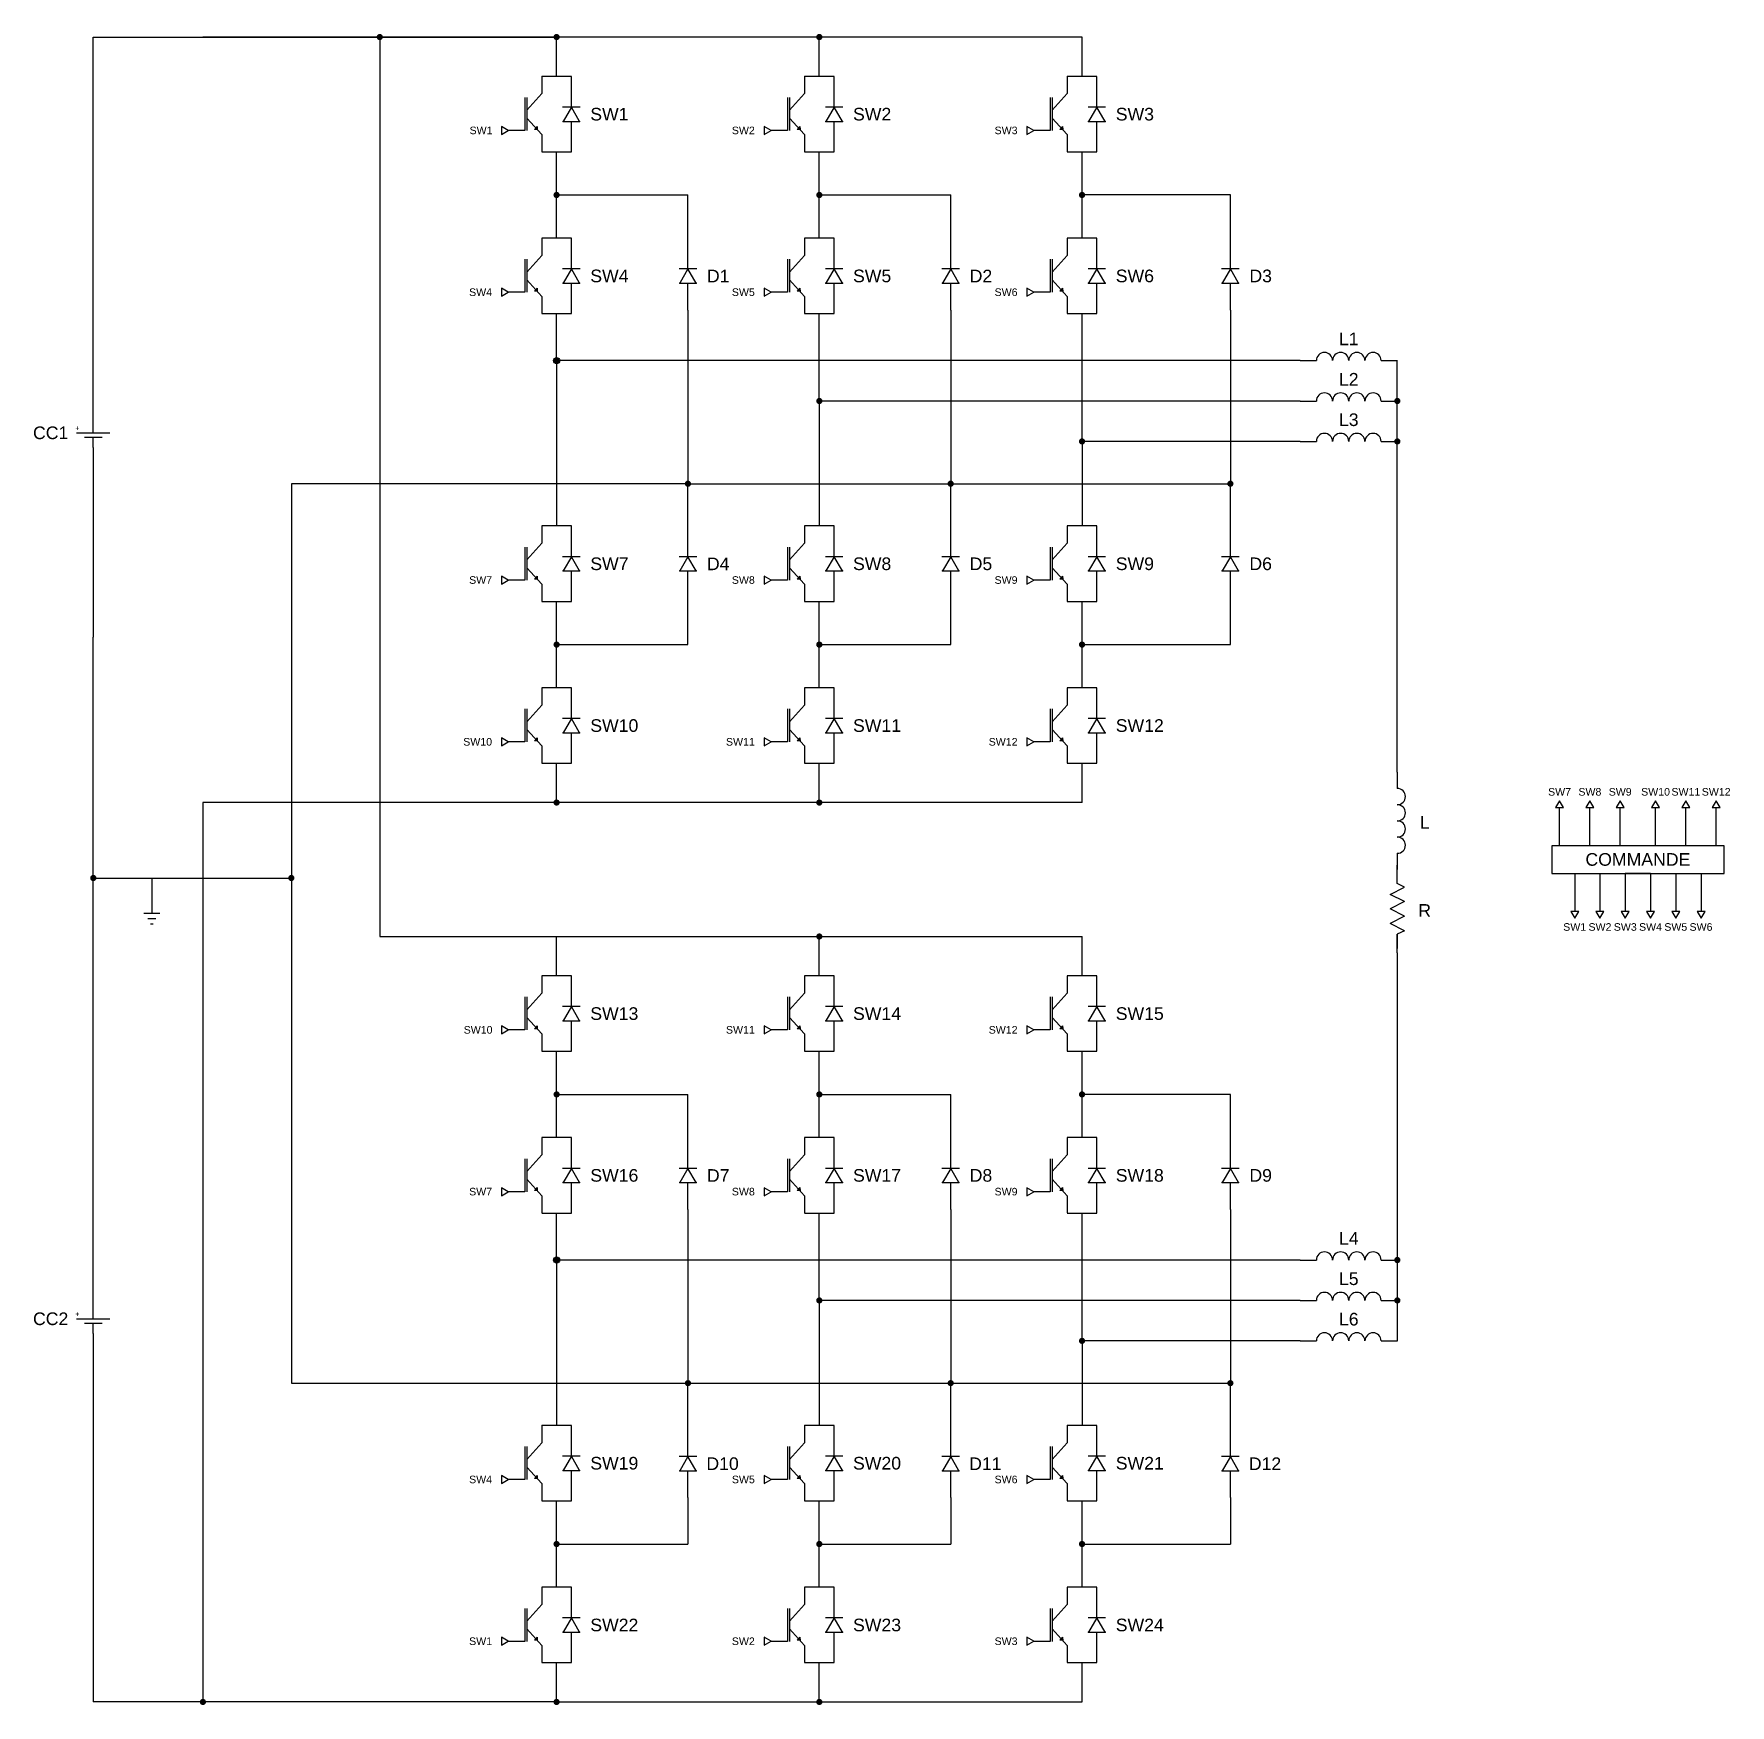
# Model space of a CAD drawing. Header units: millimetres. Extents: x 2308 to 2644, y 998 to 1328.
import ezdxf

# ---------------------------------------------------------------- set-up
doc = ezdxf.new("R2010")
doc.units = ezdxf.units.MM
doc.layers.add('Sequence1', color=7, linetype='Continuous')
doc.styles.get("Standard").update_dxf_attribs({"font": 'arial.ttf'})

# ---------------------------------------------------------------- blocks, each defined once
blk = doc.blocks.new('Inductance')
for p, q in [((0.214, 0), (0.393, 0)), ((1.107, 0), (1.286, 0))]:
    blk.add_line(p, q)
for centre in [(0.482, 0), (0.661, 0), (0.839, 0), (1.018, 0)]:
    blk.add_arc(centre, 0.0893, 0, 180)
blk = doc.blocks.new('Transistor IGBT')
h = blk.add_hatch(color=256)
h.dxf.hatch_style = 1
h.paths.add_polyline_path([(-0.267, 0.114), (-0.281, 0.101), (-0.266, 0.083)])
h.paths.add_polyline_path([(-0.281, 0.101), (-0.298, 0.085), (-0.266, 0.083)])
for p, q in [((-0.217, 0.611), (-0.217, 0.439)), ((-0.403, 0.401), (-0.403, 0.074)), ((-0.381, 0.274), (-0.217, 0.439)), ((-0.381, 0.401), (-0.381, 0.074)), ((-0.217, 0.034), (-0.381, 0.197)), ((-0.403, 0.074), (-0.582, 0.074)), ((-0.298, 0.085), (-0.267, 0.114)), ((-0.266, 0.083), (-0.298, 0.085)), ((-0.267, 0.114), (-0.266, 0.083)), ((-0.217, 0.034), (-0.217, -0.137))]:
    blk.add_line(p, q)
blk = doc.blocks.new('Diode')
for p, q in [((0, 0), (0.294, 0)), ((0.294, 0.09), (0.294, -0.09)), ((0.45, 0), (0.294, 0.09)), ((0.294, -0.09), (0.45, 0)), ((0.45, 0), (0.45, 0.096)), ((0.45, -0.096), (0.45, 0)), ((0.45, 0), (0.75, 0))]:
    blk.add_line(p, q)
for p in [(0.294, 0.09), (0.45, 0), (0.294, -0.09)]:
    blk.add_point(p)
blk = doc.blocks.new('Résistance')
for p, q in [((0, 0), (0.158, 0)), ((0.158, 0), (0.037, 0)), ((0.189, -0.062), (0.158, 0)), ((0.189, -0.062), (0.25, 0.062)), ((0.314, -0.062), (0.25, 0.062)), ((0.314, -0.062), (0.375, 0.061)), ((0.438, -0.062), (0.375, 0.061)), ((0.438, -0.062), (0.5, 0.062)), ((0.5, 0.062), (0.561, -0.062)), ((0.561, -0.062), (0.593, 0)), ((0.593, 0), (0.712, 0)), ((0.593, 0), (0.75, 0))]:
    blk.add_line(p, q)
blk = doc.blocks.new('MALT')
for p, q in [((-0.1125, -0.4125), (0.1125, -0.4125)), ((-0.05625, -0.4875), (0.05625, -0.4875)), ((-0.01875, -0.5625), (0.01875, -0.5625))]:
    blk.add_line(p, q)

msp = doc.modelspace()

# ---------------------------------------------------------------- hatches: boundary and pattern name
h = msp.add_hatch(color=256)
h.dxf.hatch_style = 1
h.paths.add_polyline_path([(2376.33, 1328.49, 0.414214), (2375.71, 1327.87), (2376.33, 1327.87)])
h.paths.add_polyline_path([(2376.33, 1327.87), (2375.71, 1327.87, 0.414214), (2376.33, 1327.25)])
h.paths.add_polyline_path([(2376.95, 1327.87, 0.414214), (2376.33, 1328.49), (2376.33, 1327.87), (2376.33, 1327.25, 0.414214)])
h = msp.add_hatch(color=256)
h.dxf.hatch_style = 1
h.paths.add_polyline_path([(2411.33, 1328.49, 0.414214), (2410.71, 1327.87), (2411.33, 1327.87)])
h.paths.add_polyline_path([(2411.33, 1327.87), (2410.71, 1327.87, 0.414214), (2411.33, 1327.25)])
h.paths.add_polyline_path([(2411.95, 1327.87, 0.414214), (2411.33, 1328.49), (2411.33, 1327.87), (2411.33, 1327.25, 0.414214)])
h = msp.add_hatch(color=256)
h.dxf.hatch_style = 1
h.paths.add_polyline_path([(2463.33, 1328.49, 0.414214), (2462.71, 1327.87), (2463.33, 1327.87)])
h.paths.add_polyline_path([(2463.33, 1327.87), (2462.71, 1327.87, 0.414214), (2463.33, 1327.25)])
h.paths.add_polyline_path([(2463.95, 1327.87, 0.414214), (2463.33, 1328.49), (2463.33, 1327.87), (2463.33, 1327.25, 0.414214)])
h = msp.add_hatch(color=256)
h.dxf.hatch_style = 1
h.paths.add_polyline_path([(2411.33, 1297.23, 0.414214), (2410.71, 1296.61), (2411.33, 1296.61)])
h.paths.add_polyline_path([(2411.33, 1296.61), (2410.71, 1296.61, 0.414214), (2411.33, 1295.99)])
h.paths.add_polyline_path([(2411.95, 1296.61, 0.414214), (2411.33, 1297.23), (2411.33, 1296.61), (2411.33, 1295.99, 0.414214)])
h = msp.add_hatch(color=256)
h.dxf.hatch_style = 1
h.paths.add_polyline_path([(2463.33, 1297.23, 0.414214), (2462.71, 1296.61), (2463.33, 1296.61)])
h.paths.add_polyline_path([(2463.33, 1296.61), (2462.71, 1296.61, 0.414214), (2463.33, 1295.99)])
h.paths.add_polyline_path([(2463.95, 1296.61, 0.414214), (2463.33, 1297.23), (2463.33, 1296.61), (2463.33, 1295.99, 0.414214)])
h = msp.add_hatch(color=256)
h.dxf.hatch_style = 1
h.paths.add_polyline_path([(2515.33, 1297.23, 0.414214), (2514.71, 1296.61), (2515.33, 1296.61)])
h.paths.add_polyline_path([(2515.33, 1296.61), (2514.71, 1296.61, 0.414214), (2515.33, 1295.99)])
h.paths.add_polyline_path([(2515.95, 1296.61, 0.414214), (2515.33, 1297.23), (2515.33, 1296.61), (2515.33, 1295.99, 0.414214)])
h = msp.add_hatch(color=256)
h.dxf.hatch_style = 1
h.paths.add_polyline_path([(2411.33, 1264.45, 0.414214), (2410.71, 1263.83), (2411.33, 1263.83)])
h.paths.add_polyline_path([(2411.33, 1263.83), (2410.71, 1263.83, 0.414214), (2411.33, 1263.21)])
h.paths.add_polyline_path([(2411.95, 1263.83, 0.414214), (2411.33, 1264.45), (2411.33, 1263.83), (2411.33, 1263.21, 0.414214)])
h = msp.add_hatch(color=256)
h.dxf.hatch_style = 1
h.paths.add_polyline_path([(2463.33, 1256.45, 0.414214), (2462.71, 1255.83), (2463.33, 1255.83)])
h.paths.add_polyline_path([(2463.33, 1255.83), (2462.71, 1255.83, 0.414214), (2463.33, 1255.21)])
h.paths.add_polyline_path([(2463.95, 1255.83, 0.414214), (2463.33, 1256.45), (2463.33, 1255.83), (2463.33, 1255.21, 0.414214)])
h = msp.add_hatch(color=256)
h.dxf.hatch_style = 1
h.paths.add_polyline_path([(2577.73, 1256.45, 0.414214), (2577.11, 1255.83), (2577.73, 1255.83)])
h.paths.add_polyline_path([(2577.73, 1255.83), (2577.11, 1255.83, 0.414214), (2577.73, 1255.21)])
h.paths.add_polyline_path([(2578.35, 1255.83, 0.414214), (2577.73, 1256.45), (2577.73, 1255.83), (2577.73, 1255.21, 0.414214)])
h = msp.add_hatch(color=256)
h.dxf.hatch_style = 1
h.paths.add_polyline_path([(2515.33, 1248.45, 0.414214), (2514.71, 1247.83), (2515.33, 1247.83)])
h.paths.add_polyline_path([(2515.33, 1247.83), (2514.71, 1247.83, 0.414214), (2515.33, 1247.21)])
h.paths.add_polyline_path([(2515.95, 1247.83, 0.414214), (2515.33, 1248.45), (2515.33, 1247.83), (2515.33, 1247.21, 0.414214)])
h = msp.add_hatch(color=256)
h.dxf.hatch_style = 1
h.paths.add_polyline_path([(2577.73, 1248.45, 0.414214), (2577.11, 1247.83), (2577.73, 1247.83)])
h.paths.add_polyline_path([(2577.73, 1247.83), (2577.11, 1247.83, 0.414214), (2577.73, 1247.21)])
h.paths.add_polyline_path([(2578.35, 1247.83, 0.414214), (2577.73, 1248.45), (2577.73, 1247.83), (2577.73, 1247.21, 0.414214)])
h = msp.add_hatch(color=256)
h.dxf.hatch_style = 1
h.paths.add_polyline_path([(2437.33, 1240.08, 0.414214), (2436.71, 1239.46), (2437.33, 1239.46)])
h.paths.add_polyline_path([(2437.33, 1239.46), (2436.71, 1239.46, 0.414214), (2437.33, 1238.84)])
h.paths.add_polyline_path([(2437.95, 1239.46, 0.414214), (2437.33, 1240.08), (2437.33, 1239.46), (2437.33, 1238.84, 0.414214)])
h = msp.add_hatch(color=256)
h.dxf.hatch_style = 1
h.paths.add_polyline_path([(2489.33, 1240.08, 0.414214), (2488.71, 1239.46), (2489.33, 1239.46)])
h.paths.add_polyline_path([(2489.33, 1239.46), (2488.71, 1239.46, 0.414214), (2489.33, 1238.84)])
h.paths.add_polyline_path([(2489.95, 1239.46, 0.414214), (2489.33, 1240.08), (2489.33, 1239.46), (2489.33, 1238.84, 0.414214)])
h = msp.add_hatch(color=256)
h.dxf.hatch_style = 1
h.paths.add_polyline_path([(2544.69, 1240.08, 0.414214), (2544.07, 1239.46), (2544.69, 1239.46)])
h.paths.add_polyline_path([(2544.69, 1239.46), (2544.07, 1239.46, 0.414214), (2544.69, 1238.84)])
h.paths.add_polyline_path([(2545.31, 1239.46, 0.414214), (2544.69, 1240.08), (2544.69, 1239.46), (2544.69, 1238.84, 0.414214)])
h = msp.add_hatch(color=256)
h.dxf.hatch_style = 1
h.paths.add_polyline_path([(2411.33, 1208.24, 0.414214), (2410.71, 1207.62), (2411.33, 1207.62)])
h.paths.add_polyline_path([(2411.33, 1207.62), (2410.71, 1207.62, 0.414214), (2411.33, 1207)])
h.paths.add_polyline_path([(2411.95, 1207.62, 0.414214), (2411.33, 1208.24), (2411.33, 1207.62), (2411.33, 1207, 0.414214)])
h = msp.add_hatch(color=256)
h.dxf.hatch_style = 1
h.paths.add_polyline_path([(2463.33, 1208.24, 0.414214), (2462.71, 1207.62), (2463.33, 1207.62)])
h.paths.add_polyline_path([(2463.33, 1207.62), (2462.71, 1207.62, 0.414214), (2463.33, 1207)])
h.paths.add_polyline_path([(2463.95, 1207.62, 0.414214), (2463.33, 1208.24), (2463.33, 1207.62), (2463.33, 1207, 0.414214)])
h = msp.add_hatch(color=256)
h.dxf.hatch_style = 1
h.paths.add_polyline_path([(2515.33, 1208.24, 0.414214), (2514.71, 1207.62), (2515.33, 1207.62)])
h.paths.add_polyline_path([(2515.33, 1207.62), (2514.71, 1207.62, 0.414214), (2515.33, 1207)])
h.paths.add_polyline_path([(2515.95, 1207.62, 0.414214), (2515.33, 1208.24), (2515.33, 1207.62), (2515.33, 1207, 0.414214)])
h = msp.add_hatch(color=256)
h.dxf.hatch_style = 1
h.paths.add_polyline_path([(2411.33, 1176.98, 0.414214), (2410.71, 1176.36), (2411.33, 1176.36)])
h.paths.add_polyline_path([(2411.33, 1176.36), (2410.71, 1176.36, 0.414214), (2411.33, 1175.74)])
h.paths.add_polyline_path([(2411.95, 1176.36, 0.414214), (2411.33, 1176.98), (2411.33, 1176.36), (2411.33, 1175.74, 0.414214)])
h = msp.add_hatch(color=256)
h.dxf.hatch_style = 1
h.paths.add_polyline_path([(2463.33, 1176.98, 0.414214), (2462.71, 1176.36), (2463.33, 1176.36)])
h.paths.add_polyline_path([(2463.33, 1176.36), (2462.71, 1176.36, 0.414214), (2463.33, 1175.74)])
h.paths.add_polyline_path([(2463.95, 1176.36, 0.414214), (2463.33, 1176.98), (2463.33, 1176.36), (2463.33, 1175.74, 0.414214)])
h = msp.add_hatch(color=256)
h.dxf.hatch_style = 1
h.paths.add_polyline_path([(2319.63, 1162.04, 0.414214), (2319.01, 1161.42), (2319.63, 1161.42)])
h.paths.add_polyline_path([(2319.63, 1161.42), (2319.01, 1161.42, 0.414214), (2319.63, 1160.8)])
h.paths.add_polyline_path([(2320.25, 1161.42, 0.414214), (2319.63, 1162.04), (2319.63, 1161.42), (2319.63, 1160.8, 0.414214)])
h = msp.add_hatch(color=256)
h.dxf.hatch_style = 1
h.paths.add_polyline_path([(2358.83, 1162.04, 0.414214), (2358.21, 1161.42), (2358.83, 1161.42)])
h.paths.add_polyline_path([(2358.83, 1161.42), (2358.21, 1161.42, 0.414214), (2358.83, 1160.8)])
h.paths.add_polyline_path([(2359.45, 1161.42, 0.414214), (2358.83, 1162.04), (2358.83, 1161.42), (2358.83, 1160.8, 0.414214)])
h = msp.add_hatch(color=256)
h.dxf.hatch_style = 1
h.paths.add_polyline_path([(2463.33, 1150.47, 0.414214), (2462.71, 1149.85), (2463.33, 1149.85)])
h.paths.add_polyline_path([(2463.33, 1149.85), (2462.71, 1149.85, 0.414214), (2463.33, 1149.23)])
h.paths.add_polyline_path([(2463.95, 1149.85, 0.414214), (2463.33, 1150.47), (2463.33, 1149.85), (2463.33, 1149.23, 0.414214)])
h = msp.add_hatch(color=256)
h.dxf.hatch_style = 1
h.paths.add_polyline_path([(2411.33, 1119.21, 0.414214), (2410.71, 1118.59), (2411.33, 1118.59)])
h.paths.add_polyline_path([(2411.33, 1118.59), (2410.71, 1118.59, 0.414214), (2411.33, 1117.97)])
h.paths.add_polyline_path([(2411.95, 1118.59, 0.414214), (2411.33, 1119.21), (2411.33, 1118.59), (2411.33, 1117.97, 0.414214)])
h = msp.add_hatch(color=256)
h.dxf.hatch_style = 1
h.paths.add_polyline_path([(2463.33, 1119.21, 0.414214), (2462.71, 1118.59), (2463.33, 1118.59)])
h.paths.add_polyline_path([(2463.33, 1118.59), (2462.71, 1118.59, 0.414214), (2463.33, 1117.97)])
h.paths.add_polyline_path([(2463.95, 1118.59, 0.414214), (2463.33, 1119.21), (2463.33, 1118.59), (2463.33, 1117.97, 0.414214)])
h = msp.add_hatch(color=256)
h.dxf.hatch_style = 1
h.paths.add_polyline_path([(2515.33, 1119.21, 0.414214), (2514.71, 1118.59), (2515.33, 1118.59)])
h.paths.add_polyline_path([(2515.33, 1118.59), (2514.71, 1118.59, 0.414214), (2515.33, 1117.97)])
h.paths.add_polyline_path([(2515.95, 1118.59, 0.414214), (2515.33, 1119.21), (2515.33, 1118.59), (2515.33, 1117.97, 0.414214)])
h = msp.add_hatch(color=256)
h.dxf.hatch_style = 1
h.paths.add_polyline_path([(2411.33, 1086.43, 0.414214), (2410.71, 1085.81), (2411.33, 1085.81)])
h.paths.add_polyline_path([(2411.33, 1085.81), (2410.71, 1085.81, 0.414214), (2411.33, 1085.19)])
h.paths.add_polyline_path([(2411.95, 1085.81, 0.414214), (2411.33, 1086.43), (2411.33, 1085.81), (2411.33, 1085.19, 0.414214)])
h = msp.add_hatch(color=256)
h.dxf.hatch_style = 1
h.paths.add_polyline_path([(2577.73, 1086.43, 0.414214), (2577.11, 1085.81), (2577.73, 1085.81)])
h.paths.add_polyline_path([(2577.73, 1085.81), (2577.11, 1085.81, 0.414214), (2577.73, 1085.19)])
h.paths.add_polyline_path([(2578.35, 1085.81, 0.414214), (2577.73, 1086.43), (2577.73, 1085.81), (2577.73, 1085.19, 0.414214)])
h = msp.add_hatch(color=256)
h.dxf.hatch_style = 1
h.paths.add_polyline_path([(2463.33, 1078.43, 0.414214), (2462.71, 1077.81), (2463.33, 1077.81)])
h.paths.add_polyline_path([(2463.33, 1077.81), (2462.71, 1077.81, 0.414214), (2463.33, 1077.19)])
h.paths.add_polyline_path([(2463.95, 1077.81, 0.414214), (2463.33, 1078.43), (2463.33, 1077.81), (2463.33, 1077.19, 0.414214)])
h = msp.add_hatch(color=256)
h.dxf.hatch_style = 1
h.paths.add_polyline_path([(2577.73, 1078.43, 0.414214), (2577.11, 1077.81), (2577.73, 1077.81)])
h.paths.add_polyline_path([(2577.73, 1077.81), (2577.11, 1077.81, 0.414214), (2577.73, 1077.19)])
h.paths.add_polyline_path([(2578.35, 1077.81, 0.414214), (2577.73, 1078.43), (2577.73, 1077.81), (2577.73, 1077.19, 0.414214)])
h = msp.add_hatch(color=256)
h.dxf.hatch_style = 1
h.paths.add_polyline_path([(2515.33, 1070.43, 0.414214), (2514.71, 1069.81), (2515.33, 1069.81)])
h.paths.add_polyline_path([(2515.33, 1069.81), (2514.71, 1069.81, 0.414214), (2515.33, 1069.19)])
h.paths.add_polyline_path([(2515.95, 1069.81, 0.414214), (2515.33, 1070.43), (2515.33, 1069.81), (2515.33, 1069.19, 0.414214)])
h = msp.add_hatch(color=256)
h.dxf.hatch_style = 1
h.paths.add_polyline_path([(2437.33, 1062.06, 0.414214), (2436.71, 1061.45), (2437.33, 1061.45)])
h.paths.add_polyline_path([(2437.33, 1061.45), (2436.71, 1061.45, 0.414214), (2437.33, 1060.83)])
h.paths.add_polyline_path([(2437.95, 1061.45, 0.414214), (2437.33, 1062.06), (2437.33, 1061.45), (2437.33, 1060.83, 0.414214)])
h = msp.add_hatch(color=256)
h.dxf.hatch_style = 1
h.paths.add_polyline_path([(2489.33, 1062.06, 0.414214), (2488.71, 1061.45), (2489.33, 1061.45)])
h.paths.add_polyline_path([(2489.33, 1061.45), (2488.71, 1061.45, 0.414214), (2489.33, 1060.83)])
h.paths.add_polyline_path([(2489.95, 1061.45, 0.414214), (2489.33, 1062.06), (2489.33, 1061.45), (2489.33, 1060.83, 0.414214)])
h = msp.add_hatch(color=256)
h.dxf.hatch_style = 1
h.paths.add_polyline_path([(2544.69, 1062.06, 0.414214), (2544.07, 1061.45), (2544.69, 1061.45)])
h.paths.add_polyline_path([(2544.69, 1061.45), (2544.07, 1061.45, 0.414214), (2544.69, 1060.83)])
h.paths.add_polyline_path([(2545.31, 1061.45, 0.414214), (2544.69, 1062.06), (2544.69, 1061.45), (2544.69, 1060.83, 0.414214)])
h = msp.add_hatch(color=256)
h.dxf.hatch_style = 1
h.paths.add_polyline_path([(2411.33, 1030.22, 0.414214), (2410.71, 1029.6), (2411.33, 1029.6)])
h.paths.add_polyline_path([(2411.33, 1029.6), (2410.71, 1029.6, 0.414214), (2411.33, 1028.98)])
h.paths.add_polyline_path([(2411.95, 1029.6, 0.414214), (2411.33, 1030.22), (2411.33, 1029.6), (2411.33, 1028.98, 0.414214)])
h = msp.add_hatch(color=256)
h.dxf.hatch_style = 1
h.paths.add_polyline_path([(2463.33, 1030.22, 0.414214), (2462.71, 1029.6), (2463.33, 1029.6)])
h.paths.add_polyline_path([(2463.33, 1029.6), (2462.71, 1029.6, 0.414214), (2463.33, 1028.98)])
h.paths.add_polyline_path([(2463.95, 1029.6, 0.414214), (2463.33, 1030.22), (2463.33, 1029.6), (2463.33, 1028.98, 0.414214)])
h = msp.add_hatch(color=256)
h.dxf.hatch_style = 1
h.paths.add_polyline_path([(2515.33, 1030.22, 0.414214), (2514.71, 1029.6), (2515.33, 1029.6)])
h.paths.add_polyline_path([(2515.33, 1029.6), (2514.71, 1029.6, 0.414214), (2515.33, 1028.98)])
h.paths.add_polyline_path([(2515.95, 1029.6, 0.414214), (2515.33, 1030.22), (2515.33, 1029.6), (2515.33, 1028.98, 0.414214)])
h = msp.add_hatch(color=256)
h.dxf.hatch_style = 1
h.paths.add_polyline_path([(2341.33, 998.96, 0.414214), (2340.71, 998.34), (2341.33, 998.34)])
h.paths.add_polyline_path([(2341.33, 998.34), (2340.71, 998.34, 0.414214), (2341.33, 997.73)])
h.paths.add_polyline_path([(2341.95, 998.34, 0.414214), (2341.33, 998.96), (2341.33, 998.34), (2341.33, 997.73, 0.414214)])
h = msp.add_hatch(color=256)
h.dxf.hatch_style = 1
h.paths.add_polyline_path([(2411.33, 998.96, 0.414214), (2410.71, 998.34), (2411.33, 998.34)])
h.paths.add_polyline_path([(2411.33, 998.34), (2410.71, 998.34, 0.414214), (2411.33, 997.73)])
h.paths.add_polyline_path([(2411.95, 998.34, 0.414214), (2411.33, 998.96), (2411.33, 998.34), (2411.33, 997.73, 0.414214)])
h = msp.add_hatch(color=256)
h.dxf.hatch_style = 1
h.paths.add_polyline_path([(2463.33, 998.96, 0.414214), (2462.71, 998.34), (2463.33, 998.34)])
h.paths.add_polyline_path([(2463.33, 998.34), (2462.71, 998.34, 0.414214), (2463.33, 997.73)])
h.paths.add_polyline_path([(2463.95, 998.34, 0.414214), (2463.33, 998.96), (2463.33, 998.34), (2463.33, 997.73, 0.414214)])

# ---------------------------------------------------------------- linework, layer by layer
for p, q in [((2319.63, 1289.11), (2319.63, 1327.87)), ((2319.63, 1327.87), (2376.33, 1327.87)), ((2411.33, 1327.87), (2341.33, 1327.87)), ((2376.33, 1327.87), (2376.33, 1327.87)), ((2376.33, 1327.87), (2411.33, 1327.87)), ((2376.33, 1327.87), (2376.33, 1149.85)), ((2411.33, 1320.09), (2411.33, 1327.87)), ((2515.33, 1327.87), (2411.33, 1327.87)), ((2463.33, 1320.09), (2463.33, 1327.87)), ((2515.33, 1320.09), (2515.33, 1327.87)), ((2414.26, 1320.09), (2408.4, 1320.09)), ((2414.26, 1319.42), (2414.26, 1320.09)), ((2466.26, 1320.09), (2460.4, 1320.09)), ((2466.26, 1319.42), (2466.26, 1320.09)), ((2518.26, 1320.09), (2512.4, 1320.09)), ((2518.26, 1319.42), (2518.26, 1320.09)), ((2408.4, 1305.15), (2414.26, 1305.15)), ((2411.33, 1288.07), (2411.33, 1305.15)), ((2414.26, 1305.15), (2414.26, 1305.86)), ((2460.4, 1305.15), (2466.26, 1305.15)), ((2463.33, 1288.07), (2463.33, 1305.15)), ((2466.26, 1305.15), (2466.26, 1305.86)), ((2512.4, 1305.15), (2518.26, 1305.15)), ((2515.33, 1288.07), (2515.33, 1305.15)), ((2518.26, 1305.15), (2518.26, 1305.86)), ((2411.33, 1296.61), (2437.33, 1296.61)), ((2437.33, 1287.4), (2437.33, 1296.61)), ((2463.33, 1296.61), (2489.33, 1296.61)), ((2489.33, 1287.4), (2489.33, 1296.61)), ((2544.69, 1296.61), (2515.33, 1296.61)), ((2544.69, 1287.4), (2544.69, 1296.61)), ((2319.63, 1251.55), (2319.63, 1289.11)), ((2414.26, 1288.07), (2408.4, 1288.07)), ((2414.26, 1287.4), (2414.26, 1288.07)), ((2466.26, 1288.07), (2460.4, 1288.07)), ((2466.26, 1287.4), (2466.26, 1288.07)), ((2518.26, 1288.07), (2512.4, 1288.07)), ((2518.26, 1287.4), (2518.26, 1288.07)), ((2408.4, 1273.13), (2414.26, 1273.13)), ((2411.33, 1263.83), (2411.33, 1273.13)), ((2414.26, 1273.13), (2414.26, 1273.84)), ((2437.33, 1273.84), (2437.33, 1239.46)), ((2460.4, 1273.13), (2466.26, 1273.13)), ((2463.33, 1255.83), (2463.33, 1273.13)), ((2466.26, 1273.13), (2466.26, 1273.84)), ((2489.33, 1273.84), (2489.33, 1239.46)), ((2512.4, 1273.13), (2518.26, 1273.13)), ((2515.33, 1247.83), (2515.33, 1273.13)), ((2518.26, 1273.13), (2518.26, 1273.84)), ((2544.69, 1273.84), (2544.69, 1239.46)), ((2411.33, 1263.83), (2411.33, 1231.1)), ((2558.5, 1263.83), (2411.33, 1263.83)), ((2577.73, 1182.34), (2577.73, 1263.83)), ((2463.33, 1255.83), (2463.33, 1231.1)), ((2558.5, 1255.83), (2463.33, 1255.83)), ((2316.33, 1249.52), (2322.94, 1249.52)), ((2319.63, 1249.52), (2319.63, 1251.55)), ((2317.87, 1248.66), (2321.4, 1248.66)), ((2319.63, 1246.63), (2319.63, 1248.66)), ((2319.63, 1246.63), (2319.63, 1209.07)), ((2411.33, 1247.83), (2411.33, 1231.1)), ((2515.33, 1247.83), (2515.33, 1231.1)), ((2558.5, 1247.83), (2515.33, 1247.83)), ((2437.33, 1239.46), (2358.83, 1239.46)), ((2358.83, 1239.46), (2358.83, 1061.45)), ((2437.33, 1239.46), (2544.69, 1239.46)), ((2437.33, 1230.43), (2437.33, 1239.46)), ((2489.33, 1230.43), (2489.33, 1239.46)), ((2544.69, 1230.43), (2544.69, 1239.46)), ((2414.26, 1231.1), (2408.4, 1231.1)), ((2414.26, 1230.43), (2414.26, 1231.1)), ((2466.26, 1231.1), (2460.4, 1231.1)), ((2466.26, 1230.43), (2466.26, 1231.1)), ((2518.26, 1231.1), (2512.4, 1231.1)), ((2518.26, 1230.43), (2518.26, 1231.1)), ((2408.4, 1216.16), (2414.26, 1216.16)), ((2411.33, 1199.08), (2411.33, 1216.16)), ((2414.26, 1216.16), (2414.26, 1216.87)), ((2437.33, 1207.62), (2437.33, 1216.87)), ((2460.4, 1216.16), (2466.26, 1216.16)), ((2463.33, 1199.08), (2463.33, 1216.16)), ((2466.26, 1216.16), (2466.26, 1216.87)), ((2489.33, 1207.62), (2489.33, 1216.87)), ((2512.4, 1216.16), (2518.26, 1216.16)), ((2515.33, 1199.08), (2515.33, 1216.16)), ((2518.26, 1216.16), (2518.26, 1216.87)), ((2544.69, 1207.62), (2544.69, 1216.87)), ((2319.63, 1113.77), (2319.63, 1209.07)), ((2411.33, 1207.62), (2437.33, 1207.62)), ((2463.33, 1207.62), (2489.33, 1207.62)), ((2515.33, 1207.62), (2544.69, 1207.62)), ((2414.26, 1199.08), (2408.4, 1199.08)), ((2414.26, 1198.41), (2414.26, 1199.08)), ((2466.26, 1199.08), (2460.4, 1199.08)), ((2466.26, 1198.41), (2466.26, 1199.08)), ((2518.26, 1199.08), (2512.4, 1199.08)), ((2518.26, 1198.41), (2518.26, 1199.08)), ((2408.4, 1184.14), (2414.26, 1184.14)), ((2411.33, 1176.36), (2411.33, 1184.14)), ((2414.26, 1184.14), (2414.26, 1184.85)), ((2460.4, 1184.14), (2466.26, 1184.14)), ((2463.33, 1176.36), (2463.33, 1184.14)), ((2466.26, 1184.14), (2466.26, 1184.85)), ((2512.4, 1184.14), (2518.26, 1184.14)), ((2515.33, 1176.36), (2515.33, 1184.14)), ((2518.26, 1184.14), (2518.26, 1184.85)), ((2411.33, 1176.36), (2341.33, 1176.36)), ((2341.33, 1176.36), (2341.33, 998.34)), ((2515.33, 1176.36), (2411.33, 1176.36)), ((2609.84, 1167.82), (2609.84, 1175.35)), ((2615.84, 1167.82), (2615.84, 1175.35)), ((2621.84, 1167.82), (2621.84, 1175.35)), ((2628.84, 1167.82), (2628.84, 1175.35)), ((2634.84, 1167.82), (2634.84, 1175.35)), ((2640.84, 1167.82), (2640.84, 1175.35)), ((2612.84, 1162.34), (2612.84, 1154.81)), ((2617.84, 1162.34), (2617.84, 1154.81)), ((2627.84, 1162.34), (2622.84, 1162.34)), ((2622.84, 1162.34), (2622.84, 1154.81)), ((2625.34, 1162.34), (2627.84, 1162.34)), ((2627.84, 1162.34), (2627.84, 1154.81)), ((2627.84, 1162.34), (2632.84, 1162.34)), ((2632.84, 1162.34), (2632.84, 1154.81)), ((2632.84, 1162.34), (2637.84, 1162.34)), ((2637.84, 1162.34), (2637.84, 1154.81)), ((2319.63, 1161.42), (2358.83, 1161.42)), ((2331.22, 1161.42), (2331.22, 1154.49)), ((2376.33, 1149.85), (2411.33, 1149.85)), ((2411.33, 1142.07), (2411.33, 1149.85)), ((2411.33, 1149.85), (2515.33, 1149.85)), ((2463.33, 1142.07), (2463.33, 1149.85)), ((2515.33, 1142.07), (2515.33, 1149.85)), ((2577.73, 1146.62), (2577.73, 1069.81)), ((2414.26, 1142.07), (2408.4, 1142.07)), ((2414.26, 1141.41), (2414.26, 1142.07)), ((2466.26, 1142.07), (2460.4, 1142.07)), ((2466.26, 1141.41), (2466.26, 1142.07)), ((2518.26, 1142.07), (2512.4, 1142.07)), ((2518.26, 1141.41), (2518.26, 1142.07)), ((2408.4, 1127.13), (2414.26, 1127.13)), ((2411.33, 1110.05), (2411.33, 1127.13)), ((2414.26, 1127.13), (2414.26, 1127.84)), ((2460.4, 1127.13), (2466.26, 1127.13)), ((2463.33, 1110.05), (2463.33, 1127.13)), ((2466.26, 1127.13), (2466.26, 1127.84)), ((2512.4, 1127.13), (2518.26, 1127.13)), ((2515.33, 1110.05), (2515.33, 1127.13)), ((2518.26, 1127.13), (2518.26, 1127.84)), ((2411.33, 1118.59), (2437.33, 1118.59)), ((2437.33, 1109.38), (2437.33, 1118.59)), ((2463.33, 1118.59), (2489.33, 1118.59)), ((2489.33, 1109.38), (2489.33, 1118.59)), ((2544.69, 1118.59), (2515.33, 1118.59)), ((2544.69, 1109.38), (2544.69, 1118.59)), ((2319.63, 1076.21), (2319.63, 1113.77)), ((2414.26, 1110.05), (2408.4, 1110.05)), ((2414.26, 1109.38), (2414.26, 1110.05)), ((2466.26, 1110.05), (2460.4, 1110.05)), ((2466.26, 1109.38), (2466.26, 1110.05)), ((2518.26, 1110.05), (2512.4, 1110.05)), ((2518.26, 1109.38), (2518.26, 1110.05)), ((2408.4, 1095.11), (2414.26, 1095.11)), ((2411.33, 1085.81), (2411.33, 1095.11)), ((2414.26, 1095.11), (2414.26, 1095.82)), ((2437.33, 1095.82), (2437.33, 1061.45)), ((2460.4, 1095.11), (2466.26, 1095.11)), ((2463.33, 1077.81), (2463.33, 1095.11)), ((2466.26, 1095.11), (2466.26, 1095.82)), ((2489.33, 1095.82), (2489.33, 1061.45)), ((2512.4, 1095.11), (2518.26, 1095.11)), ((2515.33, 1069.81), (2515.33, 1095.11)), ((2518.26, 1095.11), (2518.26, 1095.82)), ((2544.69, 1095.82), (2544.69, 1061.45)), ((2411.33, 1085.81), (2411.33, 1053.08)), ((2558.5, 1085.81), (2411.33, 1085.81)), ((2463.33, 1077.81), (2463.33, 1053.08)), ((2558.5, 1077.81), (2463.33, 1077.81)), ((2319.63, 1074.17), (2319.63, 1076.21)), ((2316.33, 1074.17), (2322.94, 1074.17)), ((2317.87, 1073.31), (2321.4, 1073.31)), ((2319.63, 1071.28), (2319.63, 1073.31)), ((2319.63, 1071.28), (2319.63, 1033.72)), ((2411.33, 1069.81), (2411.33, 1053.08)), ((2515.33, 1069.81), (2515.33, 1053.08)), ((2558.5, 1069.81), (2515.33, 1069.81)), ((2358.83, 1061.45), (2437.33, 1061.45)), ((2437.33, 1061.45), (2544.69, 1061.45)), ((2437.33, 1052.36), (2437.33, 1061.45)), ((2489.33, 1052.36), (2489.33, 1061.45)), ((2544.69, 1052.36), (2544.69, 1061.45)), ((2414.26, 1053.08), (2408.4, 1053.08)), ((2414.26, 1052.41), (2414.26, 1053.08)), ((2466.26, 1053.08), (2460.4, 1053.08)), ((2466.26, 1052.41), (2466.26, 1053.08)), ((2518.26, 1053.08), (2512.4, 1053.08)), ((2518.26, 1052.41), (2518.26, 1053.08)), ((2408.4, 1038.14), (2414.26, 1038.14)), ((2411.33, 1021.06), (2411.33, 1038.14)), ((2414.26, 1038.14), (2414.26, 1038.85)), ((2437.33, 1038.79), (2437.33, 1029.6)), ((2460.4, 1038.14), (2466.26, 1038.14)), ((2463.33, 1021.06), (2463.33, 1038.14)), ((2466.26, 1038.14), (2466.26, 1038.85)), ((2489.33, 1038.79), (2489.33, 1029.6)), ((2512.4, 1038.14), (2518.26, 1038.14)), ((2515.33, 1021.06), (2515.33, 1038.14)), ((2518.26, 1038.14), (2518.26, 1038.85)), ((2544.69, 1038.79), (2544.69, 1029.6)), ((2319.63, 1033.72), (2319.63, 998.34)), ((2411.33, 1029.6), (2437.33, 1029.6)), ((2463.33, 1029.6), (2489.33, 1029.6)), ((2515.33, 1029.6), (2544.69, 1029.6)), ((2414.26, 1021.06), (2408.4, 1021.06)), ((2414.26, 1020.39), (2414.26, 1021.06)), ((2466.26, 1021.06), (2460.4, 1021.06)), ((2466.26, 1020.39), (2466.26, 1021.06)), ((2518.26, 1021.06), (2512.4, 1021.06)), ((2518.26, 1020.39), (2518.26, 1021.06)), ((2408.4, 1006.12), (2414.26, 1006.12)), ((2411.33, 998.34), (2411.33, 1006.12)), ((2414.26, 1006.12), (2414.26, 1006.83)), ((2460.4, 1006.12), (2466.26, 1006.12)), ((2463.33, 998.34), (2463.33, 1006.12)), ((2466.26, 1006.12), (2466.26, 1006.83)), ((2512.4, 1006.12), (2518.26, 1006.12)), ((2515.33, 998.34), (2515.33, 1006.12)), ((2518.26, 1006.12), (2518.26, 1006.83)), ((2411.33, 998.34), (2319.63, 998.34)), ((2411.33, 998.34), (2515.33, 998.34))]:
    msp.add_line(p, q)
for points in [[(2401.77, 1309.38), (2400.4, 1310.17), (2400.4, 1308.59)], [(2453.77, 1309.38), (2452.4, 1310.17), (2452.4, 1308.59)], [(2505.77, 1309.38), (2504.4, 1310.17), (2504.4, 1308.59)], [(2401.77, 1277.36), (2400.4, 1278.15), (2400.4, 1276.57)], [(2453.77, 1277.36), (2452.4, 1278.15), (2452.4, 1276.57)], [(2505.77, 1277.36), (2504.4, 1278.15), (2504.4, 1276.57)], [(2401.77, 1220.39), (2400.4, 1221.18), (2400.4, 1219.6)], [(2453.77, 1220.39), (2452.4, 1221.18), (2452.4, 1219.6)], [(2505.77, 1220.39), (2504.4, 1221.18), (2504.4, 1219.6)], [(2401.77, 1188.37), (2400.4, 1189.16), (2400.4, 1187.58)], [(2453.77, 1188.37), (2452.4, 1189.16), (2452.4, 1187.58)], [(2505.77, 1188.37), (2504.4, 1189.16), (2504.4, 1187.58)], [(2609.84, 1176.72), (2609.05, 1175.35), (2610.63, 1175.35)], [(2615.84, 1176.72), (2615.05, 1175.35), (2616.63, 1175.35)], [(2621.84, 1176.72), (2621.05, 1175.35), (2622.63, 1175.35)], [(2628.84, 1176.72), (2628.05, 1175.35), (2629.63, 1175.35)], [(2634.84, 1176.72), (2634.05, 1175.35), (2635.63, 1175.35)], [(2640.84, 1176.72), (2640.05, 1175.35), (2641.63, 1175.35)], [(2642.4, 1167.82), (2608.28, 1167.82), (2608.28, 1162.34), (2642.4, 1162.34)], [(2612.84, 1153.45), (2613.63, 1154.81), (2612.05, 1154.81)], [(2617.84, 1153.45), (2618.63, 1154.81), (2617.05, 1154.81)], [(2622.84, 1153.45), (2623.63, 1154.81), (2622.05, 1154.81)], [(2627.84, 1153.45), (2628.63, 1154.81), (2627.05, 1154.81)], [(2632.84, 1153.45), (2633.63, 1154.81), (2632.05, 1154.81)], [(2637.84, 1153.45), (2638.63, 1154.81), (2637.05, 1154.81)], [(2401.77, 1131.36), (2400.4, 1132.15), (2400.4, 1130.57)], [(2453.77, 1131.36), (2452.4, 1132.15), (2452.4, 1130.57)], [(2505.77, 1131.36), (2504.4, 1132.15), (2504.4, 1130.57)], [(2401.77, 1099.34), (2400.4, 1100.13), (2400.4, 1098.55)], [(2453.77, 1099.34), (2452.4, 1100.13), (2452.4, 1098.55)], [(2505.77, 1099.34), (2504.4, 1100.13), (2504.4, 1098.55)], [(2401.77, 1042.37), (2400.4, 1043.16), (2400.4, 1041.58)], [(2453.77, 1042.37), (2452.4, 1043.16), (2452.4, 1041.58)], [(2505.77, 1042.37), (2504.4, 1043.16), (2504.4, 1041.58)], [(2401.77, 1010.35), (2400.4, 1011.14), (2400.4, 1009.56)], [(2453.77, 1010.35), (2452.4, 1011.14), (2452.4, 1009.56)], [(2505.77, 1010.35), (2504.4, 1011.14), (2504.4, 1009.56)]]:
    msp.add_lwpolyline(points, close=True)
for centre in [(2411.33, 1263.83), (2411.33, 1085.81)]:
    msp.add_circle(centre, 0.619)

# ---------------------------------------------------------------- block references
for name, p, xscale, yscale, zscale, rotation in [('Transistor IGBT', (2412.34, 1307.9), -18.15994715690431, -19.97396498285343, 18.15994715690431, 180), ('Diode', (2414.26, 1305.86), 18.08780699997465, 18.08780699997465, 18.08780699997465, 90), ('Transistor IGBT', (2464.34, 1307.9), -18.15994715690431, -19.97396498285343, 18.15994715690431, 180), ('Diode', (2466.26, 1305.86), 18.08780699997465, 18.08780699997465, 18.08780699997465, 90), ('Transistor IGBT', (2516.34, 1307.9), -18.15994715690431, -19.97396498285343, 18.15994715690431, 180), ('Diode', (2518.26, 1305.86), 18.08780699997465, 18.08780699997465, 18.08780699997465, 90), ('Transistor IGBT', (2412.34, 1275.87), -18.15994715690431, -19.97396498285343, 18.15994715690431, 180), ('Diode', (2414.26, 1273.84), 18.08780699997465, 18.08780699997465, 18.08780699997465, 90), ('Diode', (2437.33, 1273.84), 18.08780699997465, 18.08780699997465, 18.08780699997465, 90), ('Transistor IGBT', (2464.34, 1275.87), -18.15994715690431, -19.97396498285343, 18.15994715690431, 180), ('Diode', (2466.26, 1273.84), 18.08780699997465, 18.08780699997465, 18.08780699997465, 90), ('Diode', (2489.33, 1273.84), 18.08780699997465, 18.08780699997465, 18.08780699997465, 90), ('Transistor IGBT', (2516.34, 1275.87), -18.15994715690431, -19.97396498285343, 18.15994715690431, 180), ('Diode', (2518.26, 1273.84), 18.08780699997465, 18.08780699997465, 18.08780699997465, 90), ('Diode', (2544.69, 1273.84), 18.08780699997465, 18.08780699997465, 18.08780699997465, 90), ('Transistor IGBT', (2412.34, 1218.9), -18.15994715690431, -19.97396498285343, 18.15994715690431, 180), ('Diode', (2414.26, 1216.87), 18.08780699997465, 18.08780699997465, 18.08780699997465, 90), ('Diode', (2437.33, 1216.87), 18.08780699997465, 18.08780699997465, 18.08780699997465, 90), ('Transistor IGBT', (2464.34, 1218.9), -18.15994715690431, -19.97396498285343, 18.15994715690431, 180), ('Diode', (2466.26, 1216.87), 18.08780699997465, 18.08780699997465, 18.08780699997465, 90), ('Diode', (2489.33, 1216.87), 18.08780699997465, 18.08780699997465, 18.08780699997465, 90), ('Transistor IGBT', (2516.34, 1218.9), -18.15994715690431, -19.97396498285343, 18.15994715690431, 180), ('Diode', (2518.26, 1216.87), 18.08780699997465, 18.08780699997465, 18.08780699997465, 90), ('Diode', (2544.69, 1216.87), 18.08780699997465, 18.08780699997465, 18.08780699997465, 90), ('Transistor IGBT', (2412.34, 1186.88), -18.15994715690431, -19.97396498285343, 18.15994715690431, 180), ('Transistor IGBT', (2464.34, 1186.88), -18.15994715690431, -19.97396498285343, 18.15994715690431, 180), ('Transistor IGBT', (2516.34, 1186.88), -18.15994715690431, -19.97396498285343, 18.15994715690431, 180), ('Diode', (2414.26, 1184.85), 18.08780699997465, 18.08780699997465, 18.08780699997465, 90), ('Diode', (2466.26, 1184.85), 18.08780699997465, 18.08780699997465, 18.08780699997465, 90), ('Diode', (2518.26, 1184.85), 18.08780699997465, 18.08780699997465, 18.08780699997465, 90), ('Inductance', (2577.73, 1186.19), 17.95299224165296, 17.95299224165296, 17.95299224165296, 270), ('Résistance', (2577.73, 1146.62), 23.14004068397776, 23.14004068397776, 23.14004068397776, 89.99999999999997), ('Transistor IGBT', (2412.34, 1129.88), -18.15994715690431, -19.97396498285343, 18.15994715690431, 180), ('Diode', (2414.26, 1127.84), 18.08780699997465, 18.08780699997465, 18.08780699997465, 90), ('Transistor IGBT', (2464.34, 1129.88), -18.15994715690431, -19.97396498285343, 18.15994715690431, 180), ('Diode', (2466.26, 1127.84), 18.08780699997465, 18.08780699997465, 18.08780699997465, 90), ('Transistor IGBT', (2516.34, 1129.88), -18.15994715690431, -19.97396498285343, 18.15994715690431, 180), ('Diode', (2518.26, 1127.84), 18.08780699997465, 18.08780699997465, 18.08780699997465, 90), ('Transistor IGBT', (2412.34, 1097.86), -18.15994715690431, -19.97396498285343, 18.15994715690431, 180), ('Diode', (2414.26, 1095.82), 18.08780699997465, 18.08780699997465, 18.08780699997465, 90), ('Diode', (2437.33, 1095.82), 18.08780699997465, 18.08780699997465, 18.08780699997465, 90), ('Transistor IGBT', (2464.34, 1097.86), -18.15994715690431, -19.97396498285343, 18.15994715690431, 180), ('Diode', (2466.26, 1095.82), 18.08780699997465, 18.08780699997465, 18.08780699997465, 90), ('Diode', (2489.33, 1095.82), 18.08780699997465, 18.08780699997465, 18.08780699997465, 90), ('Transistor IGBT', (2516.34, 1097.86), -18.15994715690431, -19.97396498285343, 18.15994715690431, 180), ('Diode', (2518.26, 1095.82), 18.08780699997465, 18.08780699997465, 18.08780699997465, 90), ('Diode', (2544.69, 1095.82), 18.08780699997465, 18.08780699997465, 18.08780699997465, 90), ('Transistor IGBT', (2412.34, 1040.89), -18.15994715690431, -19.97396498285343, 18.15994715690431, 180), ('Diode', (2414.26, 1038.85), 18.08780699997465, 18.08780699997465, 18.08780699997465, 90), ('Diode', (2437.33, 1038.79), 18.08780699997465, 18.08780699997465, 18.08780699997465, 90), ('Transistor IGBT', (2464.34, 1040.89), -18.15994715690431, -19.97396498285343, 18.15994715690431, 180), ('Diode', (2466.26, 1038.85), 18.08780699997465, 18.08780699997465, 18.08780699997465, 90), ('Diode', (2489.33, 1038.79), 18.08780699997465, 18.08780699997465, 18.08780699997465, 90), ('Transistor IGBT', (2516.34, 1040.89), -18.15994715690431, -19.97396498285343, 18.15994715690431, 180), ('Diode', (2518.26, 1038.85), 18.08780699997465, 18.08780699997465, 18.08780699997465, 90), ('Diode', (2544.69, 1038.79), 18.08780699997465, 18.08780699997465, 18.08780699997465, 90), ('Transistor IGBT', (2412.34, 1008.86), -18.15994715690431, -19.97396498285343, 18.15994715690431, 180), ('Transistor IGBT', (2464.34, 1008.86), -18.15994715690431, -19.97396498285343, 18.15994715690431, 180), ('Transistor IGBT', (2516.34, 1008.86), -18.15994715690431, -19.97396498285343, 18.15994715690431, 180), ('Diode', (2414.26, 1006.83), 18.08780699997465, 18.08780699997465, 18.08780699997465, 90), ('Diode', (2466.26, 1006.83), 18.08780699997465, 18.08780699997465, 18.08780699997465, 90), ('Diode', (2518.26, 1006.83), 18.08780699997465, 18.08780699997465, 18.08780699997465, 90)]:
    msp.add_blockref(name, p, dxfattribs=dict(xscale=xscale, yscale=yscale, zscale=zscale, rotation=rotation))
for name, p, xscale, yscale, zscale in [('Inductance', (2554.65, 1263.83), 17.95299224165296, 17.95299224165296, 17.95299224165296), ('Inductance', (2554.65, 1255.83), 17.95299224165296, 17.95299224165296, 17.95299224165296), ('Inductance', (2554.65, 1247.83), 17.95299224165296, 17.95299224165296, 17.95299224165296), ('MALT', (2331.22, 1160.4), 14.34479578496349, 14.34479578496349, 14.34479578496349), ('Inductance', (2554.65, 1085.81), 17.95299224165296, 17.95299224165296, 17.95299224165296), ('Inductance', (2554.65, 1077.81), 17.95299224165296, 17.95299224165296, 17.95299224165296), ('Inductance', (2554.65, 1069.81), 17.95299224165296, 17.95299224165296, 17.95299224165296)]:
    msp.add_blockref(name, p, dxfattribs=dict(xscale=xscale, yscale=yscale, zscale=zscale))

# ---------------------------------------------------------------- texts
at = {"layer": 'Sequence1'}
for s, width, insert, char_height, attachment_point in [('\\A1;SW1', 15.0877, (2418, 1312.59), 2.5, 4), ('\\A1;SW2', 15.0877, (2470, 1312.59), 2.5, 4), ('\\A1;SW3', 15.0877, (2522, 1312.59), 2.5, 4), ('SW1', 8.2247, (2398.65, 1309.38), 1.5, 6), ('SW2', 8.2247, (2450.56, 1309.38), 1.5, 6), ('SW3', 8.2247, (2502.56, 1309.38), 1.5, 6), ('\\A1;SW4', 15.0877, (2418, 1280.57), 2.5, 4), ('\\A1;D1', 15.0877, (2441.09, 1280.57), 2.5, 4), ('\\A1;SW5', 15.0877, (2470, 1280.57), 2.5, 4), ('\\A1;D2', 15.0877, (2493.09, 1280.57), 2.5, 4), ('\\A1;SW6', 15.0877, (2522, 1280.57), 2.5, 4), ('\\A1;D3', 15.0877, (2548.45, 1280.57), 2.5, 4), ('SW4', 8.2247, (2398.56, 1277.36), 1.5, 6), ('SW5', 8.2247, (2450.56, 1277.36), 1.5, 6), ('SW6', 8.2247, (2502.56, 1277.36), 1.5, 6), ('\\A1;L1', 15.0877, (2568.12, 1269.38), 2.5, 2), ('\\A1;L2', 15.0877, (2568.12, 1261.38), 2.5, 2), ('\\A1;L3', 15.0877, (2568.12, 1253.38), 2.5, 2), ('\\A1;CC1', 15.0877, (2314.69, 1249.52), 2.5, 6), ('\\A1;+', 15.0877, (2316.49, 1250.98), 1, 2), ('\\A1;SW7', 15.0877, (2418, 1223.6), 2.5, 4), ('\\A1;D4', 15.0877, (2441.09, 1223.6), 2.5, 4), ('\\A1;SW8', 15.0877, (2470, 1223.6), 2.5, 4), ('\\A1;D5', 15.0877, (2493.09, 1223.6), 2.5, 4), ('\\A1;SW9', 15.0877, (2522, 1223.6), 2.5, 4), ('\\A1;D6', 15.0877, (2548.45, 1223.6), 2.5, 4), ('SW7', 8.2247, (2398.56, 1220.39), 1.5, 6), ('SW8', 8.2247, (2450.56, 1220.39), 1.5, 6), ('SW9', 8.2247, (2502.56, 1220.39), 1.5, 6), ('\\A1;SW10', 15.0877, (2418, 1191.58), 2.5, 4), ('\\A1;SW11', 15.0877, (2470, 1191.58), 2.5, 4), ('\\A1;SW12', 15.0877, (2522, 1191.58), 2.5, 4), ('SW10', 8.2247, (2398.56, 1188.37), 1.5, 6), ('SW11', 8.2247, (2450.56, 1188.37), 1.5, 6), ('SW12', 8.2247, (2502.56, 1188.37), 1.5, 6), ('SW7', 18.9607, (2609.84, 1179.23), 1.5, 2), ('SW8', 18.9607, (2615.84, 1179.23), 1.5, 2), ('SW9', 18.9607, (2621.84, 1179.23), 1.5, 2), ('SW10', 18.9607, (2628.84, 1179.23), 1.5, 2), ('SW11', 18.9607, (2634.84, 1179.23), 1.5, 2), ('SW12', 18.9607, (2640.84, 1179.23), 1.5, 2), ('\\A1;L', 15.0877, (2583.15, 1171.17), 2.5, 8), ('COMMANDE', 18.9607, (2625.34, 1165.08), 2.5, 5), ('\\A1;R', 15.0877, (2583.14, 1153.75), 2.5, 8), ('SW1', 18.9607, (2612.84, 1152.48), 1.5, 2), ('SW2', 18.9607, (2617.84, 1152.48), 1.5, 2), ('SW3', 18.9607, (2622.84, 1152.48), 1.5, 2), ('SW4', 18.9607, (2627.84, 1152.48), 1.5, 2), ('SW5', 18.9607, (2632.84, 1152.48), 1.5, 2), ('SW6', 18.9607, (2637.84, 1152.48), 1.5, 2), ('\\A1;SW13', 15.0877, (2418, 1134.57), 2.5, 4), ('\\A1;SW14', 15.0877, (2470, 1134.57), 2.5, 4), ('\\A1;SW15', 15.0877, (2522, 1134.57), 2.5, 4), ('SW10', 8.2247, (2398.65, 1131.36), 1.5, 6), ('SW11', 8.2247, (2450.56, 1131.36), 1.5, 6), ('SW12', 8.2247, (2502.56, 1131.36), 1.5, 6), ('\\A1;SW16', 15.0877, (2418, 1102.55), 2.5, 4), ('\\A1;D7', 15.0877, (2441.09, 1102.55), 2.5, 4), ('\\A1;SW17', 15.0877, (2470, 1102.55), 2.5, 4), ('\\A1;D8', 15.0877, (2493.09, 1102.55), 2.5, 4), ('\\A1;SW18', 15.0877, (2522, 1102.55), 2.5, 4), ('\\A1;D9', 15.0877, (2548.45, 1102.55), 2.5, 4), ('SW7', 8.2247, (2398.56, 1099.34), 1.5, 6), ('SW8', 8.2247, (2450.56, 1099.34), 1.5, 6), ('SW9', 8.2247, (2502.56, 1099.34), 1.5, 6), ('\\A1;L4', 15.0877, (2568.12, 1091.36), 2.5, 2), ('\\A1;L5', 15.0877, (2568.12, 1083.36), 2.5, 2), ('\\A1;CC2', 15.0877, (2314.69, 1074.17), 2.5, 6), ('\\A1;+', 15.0877, (2316.49, 1075.63), 1, 2), ('\\A1;L6', 15.0877, (2568.12, 1075.36), 2.5, 2), ('\\A1;SW19', 15.0877, (2418, 1045.58), 2.5, 4), ('\\A1;D10', 15.0877, (2440.98, 1045.49), 2.5, 4), ('\\A1;SW20', 15.0877, (2470, 1045.58), 2.5, 4), ('\\A1;D11', 15.0877, (2492.98, 1045.49), 2.5, 4), ('\\A1;SW21', 15.0877, (2522, 1045.58), 2.5, 4), ('\\A1;D12', 15.0877, (2548.34, 1045.49), 2.5, 4), ('SW4', 8.2247, (2398.56, 1042.37), 1.5, 6), ('SW5', 8.2247, (2450.56, 1042.37), 1.5, 6), ('SW6', 8.2247, (2502.56, 1042.37), 1.5, 6), ('\\A1;SW22', 15.0877, (2418, 1013.56), 2.5, 4), ('\\A1;SW23', 15.0877, (2470, 1013.56), 2.5, 4), ('\\A1;SW24', 15.0877, (2522, 1013.56), 2.5, 4), ('SW1', 8.2247, (2398.56, 1010.35), 1.5, 6), ('SW2', 8.2247, (2450.56, 1010.35), 1.5, 6), ('SW3', 8.2247, (2502.56, 1010.35), 1.5, 6)]:
    msp.add_mtext_dynamic_manual_height_columns(s, width=width, gutter_width=12.5, heights=[0], dxfattribs=dict(at, insert=insert, char_height=char_height, attachment_point=attachment_point))

doc.saveas('drawing.dxf')
